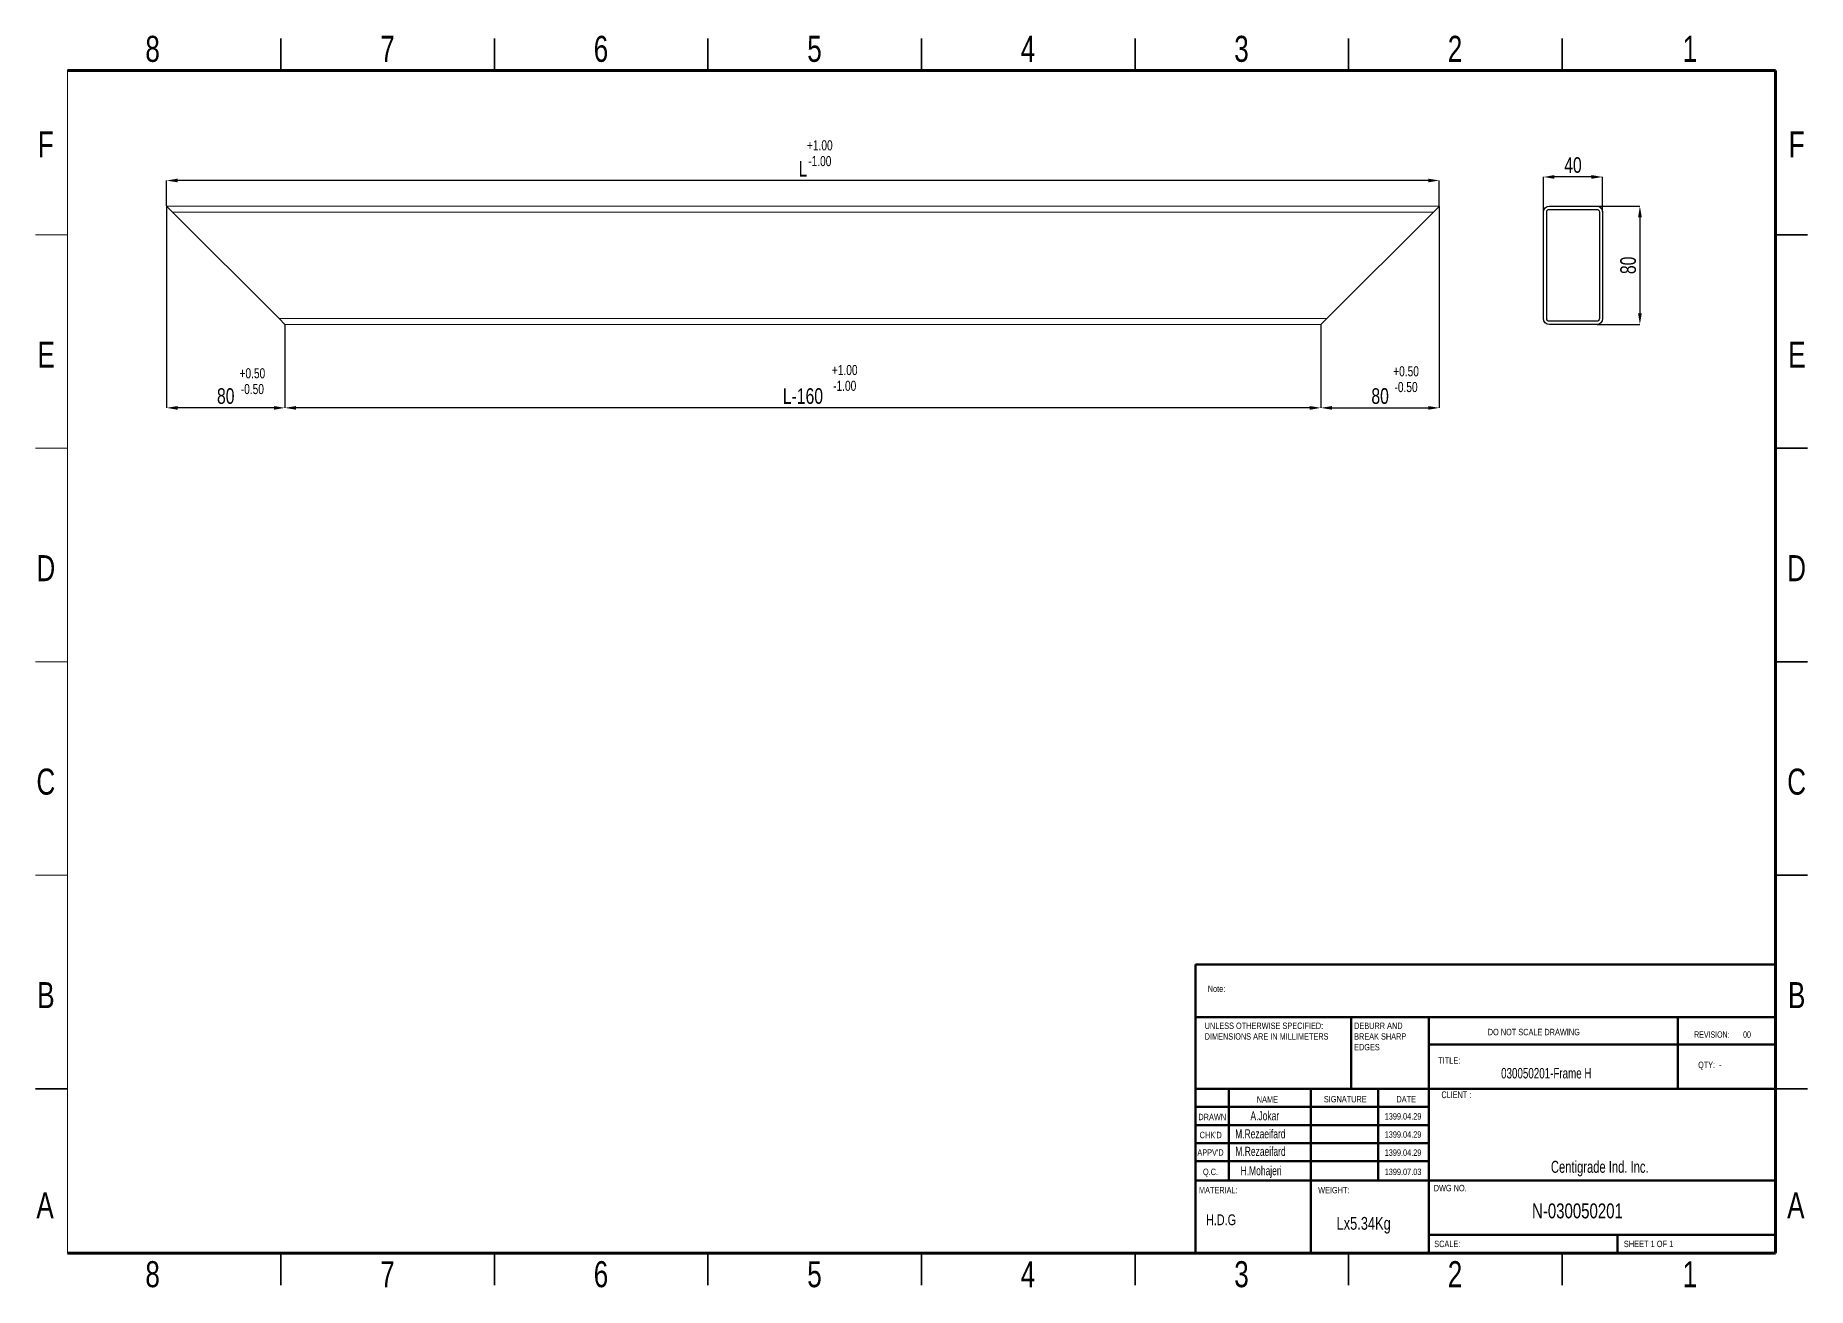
# Model space of a CAD drawing. Header units: millimetres. Extents: x 1768 to 4765, y 1894 to 5031.
# Drawn here: x 1768 to 2966, y 1894 to 2740 of the extents above; entities outside this region: 2.
import ezdxf

# ---------------------------------------------------------------- set-up
doc = ezdxf.new("R2010")
doc.units = ezdxf.units.MM
doc.styles.add('SLDTEXTSTYLE0', font='TXT', dxfattribs={"width": 0.75})
doc.styles.add('SLDTEXTSTYLE1', font='TXT', dxfattribs={"width": 0.686449})
doc.styles.add('SLDTEXTSTYLE2', font='TXT', dxfattribs={"width": 0.652778})
doc.styles.add('SLDTEXTSTYLE3', font='TXT', dxfattribs={"width": 0.692308})
doc.styles.add('SLDTEXTSTYLE4', font='TXT', dxfattribs={"width": 0.7})
doc.styles.add('SLDTEXTSTYLE5', font='TXT', dxfattribs={"width": 0.678571})
doc.dimstyles.new('SLDDIMSTYLE0', dxfattribs={"dimscale": 5, "dimtxt": 2.116667, "dimasz": 1.5, "dimexe": 0, "dimexo": 0.0625, "dimgap": 0.529167, "dimtad": 1, "dimdec": 1, "dimlfac": 10, "dimrnd": 1e-09, "dimzin": 4, "dimdsep": 46, "dimtxsty": 'SLDTEXTSTYLE0', "dimcen": 0.09, "dimadec": 0, "dimazin": 1, "dimtfac": 1, "dimtdec": 1, "dimtofl": 0, "dimtmove": 0, "dimatfit": 3, "dimfxl": 1, "dimfrac": 2, "dimtolj": 1, "dimtzin": 12, "dimarcsym": 0})

# ---------------------------------------------------------------- blocks, each defined once
blk = doc.blocks.new('SW_NOTE_62')
at = {"color": 0, "linetype": 'Continuous', "lineweight": 0, "char_height": 1.5, "attachment_point": 1, "style": 'SLDTEXTSTYLE0'}
for s, insert in [('UNLESS OTHERWISE SPECIFIED:', (0, 1.93)), ('DIMENSIONS ARE IN MILLIMETERS', (0, -0.57))]:
    blk.add_mtext(s, dxfattribs=dict(at, insert=insert))
blk = doc.blocks.new('SW_NOTE_63')
at = {"color": 0, "linetype": 'Continuous', "lineweight": 0, "char_height": 1.5, "attachment_point": 1, "style": 'SLDTEXTSTYLE0'}
for s, insert in [('DEBURR AND', (0, 1.93)), ('BREAK SHARP', (0, -0.57)), ('EDGES', (0, -3.07))]:
    blk.add_mtext(s, dxfattribs=dict(at, insert=insert))
blk = doc.blocks.new('*D11')
at = {"color": 0, "lineweight": -2, "transparency": 16777216}
for p, q in [((1857, 2624.7), (1857, 2641.7)), ((2709.5, 2641.7), (1864.5, 2641.7)), ((2717, 2624.7), (2717, 2641.7))]:
    blk.add_line(p, q, dxfattribs=at)
at = {"color": 0, "transparency": 16777216}
for points in [[(1864.5, 2643), (1864.5, 2640.5), (1857, 2641.7)], [(2709.5, 2643), (2709.5, 2640.5), (2717, 2641.7)]]:
    blk.add_solid(points, dxfattribs=at)
at = {"layer": 'Defpoints', "color": 0, "transparency": 16777216}
for p in [(1857, 2641.7), (1857, 2624.4), (2717, 2624.4)]:
    blk.add_point(p, dxfattribs=at)
at = {"color": 0, "transparency": 16777216, "insert": (2287, 2649.7), "char_height": 10.58, "attachment_point": 5, "style": 'SLDTEXTSTYLE0'}
blk.add_mtext('\\A1;L', dxfattribs=at)
blk = doc.blocks.new('*D12')
at = {"color": 0, "lineweight": -2, "transparency": 16777216}
for p, q in [((1937, 2544.1), (1937, 2488.1)), ((2637, 2544.1), (2637, 2488.1)), ((2629.5, 2488.1), (1944.5, 2488.1))]:
    blk.add_line(p, q, dxfattribs=at)
at = {"color": 0, "transparency": 16777216}
for points in [[(1944.5, 2489.3), (1944.5, 2486.8), (1937, 2488.1)], [(2629.5, 2489.3), (2629.5, 2486.8), (2637, 2488.1)]]:
    blk.add_solid(points, dxfattribs=at)
at = {"layer": 'Defpoints', "color": 0, "transparency": 16777216}
for p in [(1937, 2544.4), (2637, 2544.4), (1937, 2488.1)]:
    blk.add_point(p, dxfattribs=at)
at = {"color": 0, "transparency": 16777216, "insert": (2287, 2496), "char_height": 10.58, "attachment_point": 5, "style": 'SLDTEXTSTYLE0'}
blk.add_mtext('\\A1;L-160', dxfattribs=at)
blk = doc.blocks.new('*D13')
at = {"color": 0, "lineweight": -2, "transparency": 16777216}
for p, q in [((1857, 2624.1), (1857, 2488.1)), ((1937, 2544.1), (1937, 2488.1)), ((1929.5, 2488.1), (1864.5, 2488.1))]:
    blk.add_line(p, q, dxfattribs=at)
at = {"color": 0, "transparency": 16777216}
for points in [[(1864.5, 2489.3), (1864.5, 2486.8), (1857, 2488.1)], [(1929.5, 2489.3), (1929.5, 2486.8), (1937, 2488.1)]]:
    blk.add_solid(points, dxfattribs=at)
at = {"layer": 'Defpoints', "color": 0, "transparency": 16777216}
for p in [(1857, 2624.4), (1937, 2544.4), (1857, 2488.1)]:
    blk.add_point(p, dxfattribs=at)
at = {"color": 0, "transparency": 16777216, "insert": (1897, 2496), "char_height": 10.58, "attachment_point": 5, "style": 'SLDTEXTSTYLE0'}
blk.add_mtext('\\A1;80', dxfattribs=at)
blk = doc.blocks.new('*D14')
at = {"color": 0, "lineweight": -2, "transparency": 16777216}
for p, q in [((2717, 2624.1), (2717, 2488.1)), ((2637, 2544.1), (2637, 2488.1)), ((2644.5, 2488.1), (2709.5, 2488.1))]:
    blk.add_line(p, q, dxfattribs=at)
at = {"color": 0, "transparency": 16777216}
for points in [[(2644.5, 2489.3), (2644.5, 2486.8), (2637, 2488.1)], [(2709.5, 2489.3), (2709.5, 2486.8), (2717, 2488.1)]]:
    blk.add_solid(points, dxfattribs=at)
at = {"layer": 'Defpoints', "color": 0, "transparency": 16777216}
for p in [(2717, 2624.4), (2637, 2544.4), (2717, 2488.1)]:
    blk.add_point(p, dxfattribs=at)
at = {"color": 0, "transparency": 16777216, "insert": (2677, 2496), "char_height": 10.58, "attachment_point": 5, "style": 'SLDTEXTSTYLE0'}
blk.add_mtext('\\A1;80', dxfattribs=at)
blk = doc.blocks.new('*D15')
at = {"color": 0, "lineweight": -2, "transparency": 16777216}
for p, q in [((2787.3, 2620.7), (2787.3, 2644.1)), ((2819.8, 2644.1), (2794.8, 2644.1)), ((2827.3, 2620.7), (2827.3, 2644.1))]:
    blk.add_line(p, q, dxfattribs=at)
at = {"color": 0, "transparency": 16777216}
for points in [[(2794.8, 2645.4), (2794.8, 2642.9), (2787.3, 2644.1)], [(2819.8, 2645.4), (2819.8, 2642.9), (2827.3, 2644.1)]]:
    blk.add_solid(points, dxfattribs=at)
at = {"layer": 'Defpoints', "color": 0, "transparency": 16777216}
for p in [(2787.3, 2644.1), (2787.3, 2620.4), (2827.3, 2620.4)]:
    blk.add_point(p, dxfattribs=at)
at = {"color": 0, "transparency": 16777216, "insert": (2807.3, 2652.1), "char_height": 10.58, "attachment_point": 5, "style": 'SLDTEXTSTYLE0'}
blk.add_mtext('\\A1;40', dxfattribs=at)
blk = doc.blocks.new('*D16')
at = {"color": 0, "lineweight": -2, "transparency": 16777216}
for p, q in [((2823.6, 2624.4), (2852.5, 2624.4)), ((2852.5, 2616.9), (2852.5, 2551.9)), ((2823.6, 2544.4), (2852.5, 2544.4))]:
    blk.add_line(p, q, dxfattribs=at)
at = {"color": 0, "transparency": 16777216}
for points in [[(2851.3, 2616.9), (2853.8, 2616.9), (2852.5, 2624.4)], [(2851.3, 2551.9), (2853.8, 2551.9), (2852.5, 2544.4)]]:
    blk.add_solid(points, dxfattribs=at)
at = {"layer": 'Defpoints', "color": 0, "transparency": 16777216}
for p in [(2823.3, 2624.4), (2823.3, 2544.4), (2852.5, 2544.4)]:
    blk.add_point(p, dxfattribs=at)
at = {"color": 0, "transparency": 16777216, "insert": (2844.6, 2584.4), "char_height": 10.58, "attachment_point": 5, "rotation": 90, "style": 'SLDTEXTSTYLE0'}
blk.add_mtext('\\A1;80', dxfattribs=at)

msp = doc.modelspace()

# ---------------------------------------------------------------- linework, layer by layer
at = {"linetype": 'Continuous', "lineweight": 35}
for p, q in [((1934.322, 2716.093), (1934.322, 2737.733)), ((2078.586, 2716.093), (2078.586, 2737.733)), ((2222.849, 2716.093), (2222.849, 2737.733)), ((2367.113, 2737.733), (2367.113, 2716.093)), ((2367.113, 2716.093), (2367.113, 2737.733)), ((2511.377, 2716.093), (2511.377, 2737.733)), ((2655.64, 2716.093), (2655.64, 2737.733)), ((2799.904, 2716.093), (2799.904, 2737.733)), ((2944.167, 2605.01), (2965.807, 2605.01)), ((2944.167, 2460.747), (2965.807, 2460.747)), ((2965.807, 2316.483), (2944.167, 2316.483)), ((2944.167, 2316.483), (2965.807, 2316.483)), ((2944.167, 2172.22), (2965.807, 2172.22)), ((1790.058, 2027.956), (1768.419, 2027.956)), ((2944.167, 2027.956), (2965.807, 2027.956)), ((1934.322, 1916.873), (1934.322, 1895.233)), ((2078.586, 1916.873), (2078.586, 1895.233)), ((2222.849, 1916.873), (2222.849, 1895.233)), ((2367.113, 1895.233), (2367.113, 1916.873)), ((2367.113, 1916.873), (2367.113, 1895.233)), ((2511.377, 1916.873), (2511.377, 1895.233)), ((2655.64, 1916.873), (2655.64, 1895.233)), ((2799.904, 1916.873), (2799.904, 1895.233))]:
    msp.add_line(p, q, dxfattribs=at)
at = {"linetype": 'Continuous', "lineweight": 70}
for p, q in [((1790.058, 2716.093), (2944.167, 2716.093)), ((2944.167, 2716.093), (2944.167, 1916.873)), ((2944.167, 1916.873), (1790.058, 1916.873))]:
    msp.add_line(p, q, dxfattribs=at)
at = {"lineweight": 20}
msp.add_line((1790.058, 2716.093), (1790.058, 1916.873), dxfattribs=at)
at = {"color": 7, "linetype": 'Continuous', "lineweight": 20}
for p, q in [((2717.025, 2624.432), (1857.025, 2624.432)), ((1857.025, 2624.432), (1861.025, 2620.432)), ((1861.025, 2620.432), (1857.025, 2624.432)), ((2713.025, 2620.432), (2717.025, 2624.432)), ((2717.025, 2624.432), (2713.025, 2620.432)), ((2713.025, 2620.432), (1861.025, 2620.432)), ((1861.025, 2620.432), (1933.025, 2548.432)), ((2641.025, 2548.432), (2713.025, 2620.432)), ((2641.025, 2548.432), (1933.025, 2548.432)), ((1933.025, 2548.432), (1937.025, 2544.432)), ((1937.025, 2544.432), (1933.025, 2548.432)), ((2637.025, 2544.432), (1937.025, 2544.432)), ((2637.025, 2544.432), (2641.025, 2548.432)), ((2641.025, 2548.432), (2637.025, 2544.432))]:
    msp.add_line(p, q, dxfattribs=at)
at = {"linetype": 'Continuous', "lineweight": 20}
for p, q in [((1790.058, 2605.01), (1768.419, 2605.01)), ((1790.058, 2460.747), (1768.419, 2460.747)), ((1768.419, 2316.483), (1790.058, 2316.483)), ((1790.058, 2316.483), (1768.419, 2316.483)), ((1790.058, 2172.22), (1768.419, 2172.22))]:
    msp.add_line(p, q, dxfattribs=at)
at = {"linetype": 'Continuous', "lineweight": 50}
for p, q in [((2552.347, 2111.909), (2944.167, 2111.909)), ((2552.347, 2111.909), (2552.347, 2076.284)), ((2552.347, 2076.284), (2944.167, 2076.284)), ((2552.347, 2076.284), (2552.347, 1917.594)), ((2657.371, 2076.284), (2657.371, 2027.956)), ((2709.883, 2076.284), (2709.883, 1916.873)), ((2878.066, 2027.956), (2878.066, 2076.284)), ((2944.167, 2057.891), (2709.883, 2057.891)), ((2944.167, 2027.956), (2552.347, 2027.956)), ((2574.853, 2027.956), (2574.853, 1965.923)), ((2630.224, 2027.956), (2630.224, 1917.594)), ((2675.566, 2027.956), (2675.566, 1965.923)), ((2709.883, 1917.594), (2709.883, 2027.956)), ((2709.883, 2015.694), (2552.347, 2015.694)), ((2709.883, 2003.431), (2552.347, 2003.431)), ((2709.883, 1991.169), (2552.347, 1991.169)), ((2709.883, 1978.906), (2552.347, 1978.906)), ((2582.354, 1965.923), (2552.347, 1965.923)), ((2582.354, 1965.923), (2944.167, 1965.923)), ((2709.883, 1929.135), (2944.167, 1929.135)), ((2837.412, 1916.873), (2837.412, 1929.135))]:
    msp.add_line(p, q, dxfattribs=at)
for points in [[(2791.334, 2624.432), (2823.334, 2624.432, -0.41421356), (2827.334, 2620.432), (2827.334, 2548.432, -0.41421356), (2823.334, 2544.432), (2791.334, 2544.432, -0.41421356), (2787.334, 2548.432), (2787.334, 2620.432, -0.41421356)], [(2791.334, 2622.232), (2823.334, 2622.232, -0.41421356), (2825.134, 2620.432), (2825.134, 2548.432, -0.41421356), (2823.334, 2546.632), (2791.334, 2546.632, -0.41421356), (2789.534, 2548.432), (2789.534, 2620.432, -0.41421356)]]:
    msp.add_lwpolyline(points, format="xyb", close=True)

# ---------------------------------------------------------------- block references
at = {"linetype": 'Continuous', "lineweight": 0, "xscale": 2.885272671197784, "yscale": 2.885272671197784, "zscale": 2.885272671197784}
for name, p in [('SW_NOTE_62', (2558.432, 2067.108)), ('SW_NOTE_63', (2659.418, 2067.108))]:
    msp.add_blockref(name, p, dxfattribs=at)

# ---------------------------------------------------------------- texts
at = {"color": 7, "linetype": 'Continuous', "lineweight": 18, "char_height": 6.836, "attachment_point": 2, "style": 'SLDTEXTSTYLE0'}
for s, insert in [('\\A1;+1.00', (4756.392, 5030.738)), ('\\A1;-1.00', (4756.392, 5020.065)), ('\\A1;+1.00', (2298.414, 2668.941)), ('\\A1;-1.00', (2298.414, 2658.268)), ('\\A1;+0.50', (1914.996, 2514.892)), ('\\A1;+1.00', (2315.233, 2517.072)), ('\\A1;+0.50', (2694.515, 2516.243)), ('\\A1;-0.50', (1914.996, 2504.218)), ('\\A1;-1.00', (2315.233, 2506.398)), ('\\A1;-0.50', (2694.515, 2505.569))]:
    msp.add_mtext(s, dxfattribs=dict(at, insert=insert))
at = {"linetype": 'Continuous', "lineweight": 0}
for s, insert, char_height, attachment_point, style in [('8', (1847.587, 2739.504), 17.589, 2, 'SLDTEXTSTYLE0'), ('7', (2006.277, 2739.504), 17.589, 2, 'SLDTEXTSTYLE0'), ('6', (2150.54, 2739.504), 17.589, 2, 'SLDTEXTSTYLE0'), ('5', (2294.804, 2739.504), 17.589, 2, 'SLDTEXTSTYLE0'), ('4', (2439.068, 2739.504), 17.589, 2, 'SLDTEXTSTYLE0'), ('3', (2583.331, 2739.504), 17.589, 2, 'SLDTEXTSTYLE0'), ('2', (2727.595, 2739.504), 17.589, 2, 'SLDTEXTSTYLE0'), ('1', (2886.285, 2739.504), 17.589, 2, 'SLDTEXTSTYLE0'), ('F', (1775.449, 2674.908), 17.589, 2, 'SLDTEXTSTYLE0'), ('F', (2958.411, 2674.908), 17.589, 2, 'SLDTEXTSTYLE0'), ('E', (2958.624, 2532.809), 17.589, 2, 'SLDTEXTSTYLE0'), ('D', (2958.392, 2388.545), 17.589, 2, 'SLDTEXTSTYLE0'), ('C', (2958.411, 2244.281), 17.589, 2, 'SLDTEXTSTYLE0'), ('Note:', (2560.519, 2097.682), 4.3279, 1, 'SLDTEXTSTYLE0'), ('B', (2958.46, 2100.018), 17.589, 2, 'SLDTEXTSTYLE0'), ('DO NOT SCALE DRAWING', (2749.742, 2068.445), 4.32791, 1, 'SLDTEXTSTYLE0'), ('REVISION:       00', (2889.217, 2066.719), 4.32791, 1, 'SLDTEXTSTYLE2'), ('TITLE:', (2716.263, 2049.208), 4.3279, 1, 'SLDTEXTSTYLE0'), ('030050201-Frame H', (2758.74, 2041.988), 7.06892, 1, 'SLDTEXTSTYLE4'), ('QTY:  -', (2891.874, 2046.237), 4.3279, 1, 'SLDTEXTSTYLE5'), ('CLIENT :', (2718.422, 2026.182), 4.5804, 1, 'SLDTEXTSTYLE4'), ('A.Jokar', (2589.375, 2012.719), 6.1072, 1, 'SLDTEXTSTYLE4'), ('NAME', (2593.671, 2022.911), 4.3279, 1, 'SLDTEXTSTYLE0'), ('SIGNATURE', (2639.003, 2023.085), 4.3279, 1, 'SLDTEXTSTYLE0'), ('DATE', (2688.007, 2023.085), 4.3279, 1, 'SLDTEXTSTYLE0'), ('DRAWN', (2554.204, 2011.033), 4.3279, 1, 'SLDTEXTSTYLE1'), ('M.Rezaeifard', (2579.057, 2000.535), 6.10716, 1, 'SLDTEXTSTYLE4'), ('1399.04.29', (2680.074, 2011.455), 4.3279, 1, 'SLDTEXTSTYLE0'), ("CHK'D", (2555.057, 1998.849), 4.3279, 1, 'SLDTEXTSTYLE0'), ('M.Rezaeifard', (2579.185, 1988.717), 6.10716, 1, 'SLDTEXTSTYLE4'), ('1399.04.29', (2680.074, 1999.192), 4.3279, 1, 'SLDTEXTSTYLE0'), ("APPV'D", (2553.507, 1987.031), 4.3279, 1, 'SLDTEXTSTYLE0'), ('H.Mohajeri', (2582.742, 1975.617), 6.1072, 1, 'SLDTEXTSTYLE4'), ('1399.04.29', (2680.074, 1986.93), 4.3279, 1, 'SLDTEXTSTYLE0'), ('Centigrade Ind. Inc.', (2792.405, 1979.226), 8.07876, 1, 'SLDTEXTSTYLE4'), ('Q.C.', (2557.297, 1973.931), 4.3279, 1, 'SLDTEXTSTYLE0'), ('1399.07.03', (2680.074, 1973.946), 4.3279, 1, 'SLDTEXTSTYLE0'), ('A', (1774.93, 1957.918), 17.589, 2, 'SLDTEXTSTYLE0'), ('MATERIAL:', (2554.584, 1961.608), 4.3279, 1, 'SLDTEXTSTYLE0'), ('WEIGHT:', (2635.136, 1961.604), 4.3239, 1, 'SLDTEXTSTYLE0'), ('DWG NO.', (2713.21, 1962.997), 4.3279, 1, 'SLDTEXTSTYLE0'), ('A', (2957.892, 1957.918), 17.589, 2, 'SLDTEXTSTYLE0'), ('Lx5.34Kg', (2647.553, 1941.318), 8.6477, 1, 'SLDTEXTSTYLE0'), ('N-030050201', (2779.63, 1950.458), 10.09845, 1, 'SLDTEXTSTYLE0'), ('SCALE:', (2713.559, 1925.24), 4.3279, 1, 'SLDTEXTSTYLE0'), ('SHEET 1 OF 1', (2841.678, 1925.24), 4.32791, 1, 'SLDTEXTSTYLE3'), ('8', (1847.587, 1911.43), 17.589, 2, 'SLDTEXTSTYLE0'), ('7', (2006.277, 1911.43), 17.589, 2, 'SLDTEXTSTYLE0'), ('6', (2150.54, 1911.43), 17.589, 2, 'SLDTEXTSTYLE0'), ('5', (2294.804, 1911.43), 17.589, 2, 'SLDTEXTSTYLE0'), ('4', (2439.068, 1911.43), 17.589, 2, 'SLDTEXTSTYLE0'), ('3', (2583.331, 1911.43), 17.589, 2, 'SLDTEXTSTYLE0'), ('2', (2727.595, 1911.43), 17.589, 2, 'SLDTEXTSTYLE0'), ('1', (2886.285, 1911.43), 17.589, 2, 'SLDTEXTSTYLE0')]:
    msp.add_mtext(s, dxfattribs=dict(at, insert=insert, char_height=char_height, attachment_point=attachment_point, style=style))
at = {"linetype": 'Continuous', "lineweight": 20, "char_height": 17.589, "attachment_point": 2, "style": 'SLDTEXTSTYLE0'}
for s, insert in [('E', (1775.663, 2532.809)), ('D', (1775.431, 2388.545)), ('C', (1775.449, 2244.281)), ('B', (1775.498, 2100.018))]:
    msp.add_mtext(s, dxfattribs=dict(at, insert=insert))
at = {"color": 7, "linetype": 'Continuous', "lineweight": 0, "insert": (2559.36, 1943.034), "char_height": 7.2789, "attachment_point": 1, "style": 'SLDTEXTSTYLE0'}
msp.add_mtext('H.D.G', dxfattribs=at)

# ---------------------------------------------------------------- dimensions: what is measured, and where the dimension line sits
for base, p1, p2, text, picture, middle in [((2787.334, 2644.149), (2827.334, 2620.432), (2787.334, 2620.432), '40', '*D15', (2807.334, 2652.087)), ((1857.025, 2641.744), (2717.025, 2624.432), (1857.025, 2624.432), 'L', '*D11', (2287.025, 2649.682)), ((1857.025, 2488.073), (1937.025, 2544.432), (1857.025, 2624.432), '80', '*D13', (1897.025, 2496.011)), ((1937.025, 2488.073), (2637.025, 2544.432), (1937.025, 2544.432), 'L-160', '*D12', (2287.025, 2496.011))]:
    dim = msp.add_linear_dim(base=base, p1=p1, p2=p2, text=text, dimstyle='SLDDIMSTYLE0')
    dim.commit()
    dim.dimension.update_dxf_attribs({"geometry": picture, "text_midpoint": middle})
dim = msp.add_linear_dim(base=(2717.025, 2488.073), p1=(2637.025, 2544.432), p2=(2717.025, 2624.432), text='80', dimstyle='SLDDIMSTYLE0')
dim.commit()
dim.dimension.update_dxf_attribs({"geometry": '*D14', "text_midpoint": (2677.025, 2488.073), "dimtype": 160})
dim = msp.add_linear_dim(base=(2852.528, 2544.432), p1=(2823.334, 2624.432), p2=(2823.334, 2544.432), angle=90, text='80', dimstyle='SLDDIMSTYLE0')
dim.commit()
dim.dimension.update_dxf_attribs({"geometry": '*D16', "text_midpoint": (2844.591, 2584.432)})

doc.saveas('drawing.dxf')
